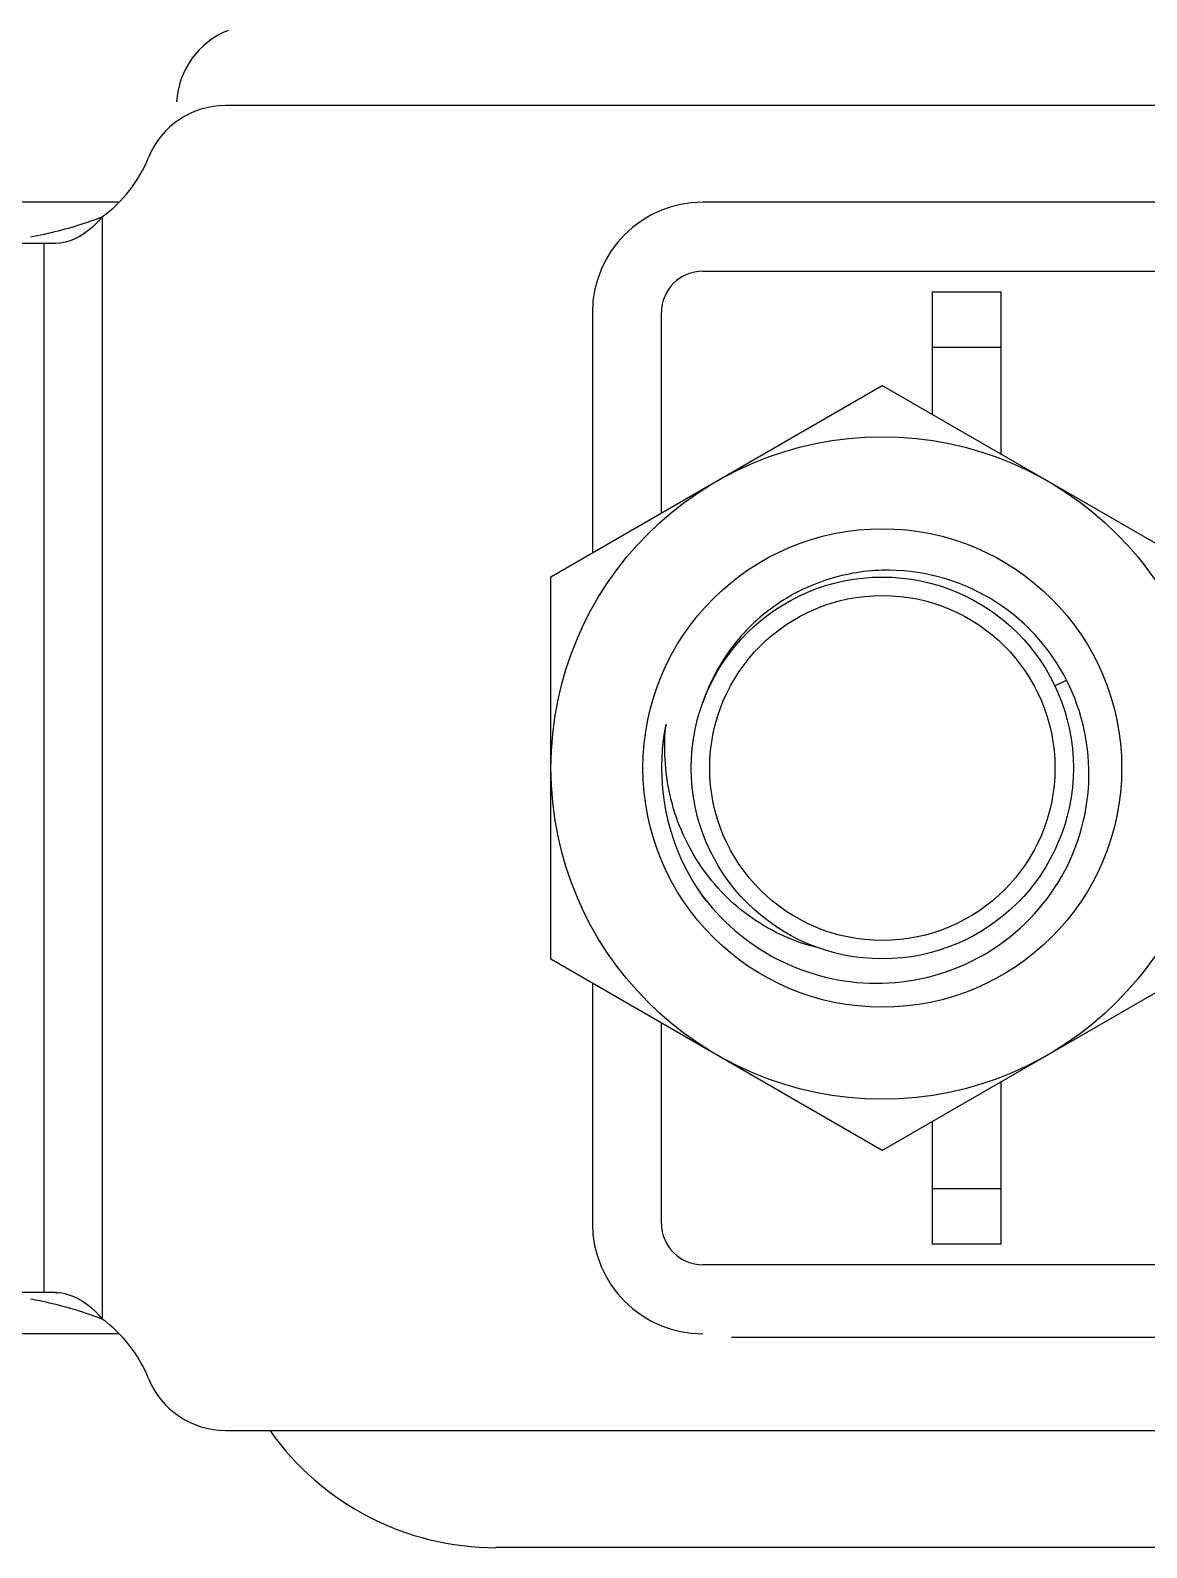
# Model space of a CAD drawing. Extents: x 27938 to 1507990, y 110129 to 923079.
# Drawn here: x 478253.7 to 478584.3, y 357961.8 to 358411.4 of the extents above; entities that cross this region are included whole.
import ezdxf

# ---------------------------------------------------------------- set-up
doc = ezdxf.new("R2010")
doc.units = 0
doc.header["$LTSCALE"] = 1000
doc.header["$MEASUREMENT"] = 0

msp = doc.modelspace()

# ---------------------------------------------------------------- linework, layer by layer
for p, q in [((478655.24, 358389.11), (478311.45, 358389.11)), ((478279.9, 358360.49), (478215, 358360.49)), ((479899.14, 358360.5), (478452.85, 358360.49)), ((478274.99, 358356.14), (478274.99, 358029.56)), ((478261.09, 358348.22), (477886.11, 358348.22)), ((478257.64, 358348.22), (478257.64, 358037.48)), ((478452.85, 358340.05), (478722.71, 358340.05)), ((478520.72, 358333.91), (478541.16, 358333.91)), ((478520.72, 358333.91), (478520.72, 358297.66)), ((478541.16, 358285.86), (478541.16, 358333.91)), ((478420.14, 358327.78), (478420.14, 358256.59)), ((478440.58, 358268.39), (478440.58, 358327.78)), ((478520.72, 358317.56), (478541.16, 358317.56)), ((478407.87, 358249.51), (478506, 358306.16)), ((478506, 358306.16), (478604.13, 358249.51)), ((478407.87, 358136.2), (478407.87, 358249.51)), ((478557.08, 358217.15), (478560.59, 358218.82)), ((478506, 358079.54), (478407.87, 358136.2)), ((478604.13, 358136.2), (478506, 358079.54)), ((478420.14, 358129.11), (478420.14, 358057.92)), ((478440.58, 358057.92), (478440.58, 358117.31)), ((478541.16, 358051.79), (478541.16, 358099.84)), ((478520.72, 358088.04), (478520.72, 358051.79)), ((478541.16, 358068.14), (478520.72, 358068.14)), ((478541.16, 358051.79), (478520.72, 358051.79)), ((478722.71, 358045.66), (478452.85, 358045.66)), ((478261.09, 358037.48), (477886.11, 358037.48)), ((478279.9, 358025.21), (478215, 358025.21)), ((479899.14, 358024.35), (478461.35, 358024.07)), ((478311.45, 357996.59), (478655.24, 357996.59)), ((478620.49, 357961.84), (478391.52, 357961.84))]:
    msp.add_line(p, q)
for radius in [98.13, 70.88, 56.57, 51.11]:
    msp.add_circle((478506, 358192.85), radius)
for centre, radius, start, end in [((478321.43, 358388.67), 24.53, 112.0243, 176.3478), ((478311.45, 358364.58), 24.53, 90, 157.9757), ((478250.81, 358389.11), 40.89, 306.2515, 337.9757), ((478452.85, 358327.78), 32.71, 90, 180), ((478452.85, 358327.78), 12.27, 90, 180), ((478506, 358192.85), 65.4, 168.5415, 213.5415), ((478506.13, 358192.84), 65.53, 169.9486, 175.033), ((478505.78, 358192.9), 65.17, 168.542, 169.9459), ((478506.41, 358199), 64.87, 173.9459, 174.8169), ((478505.94, 358192.81), 65.33, 213.5438, 216.97), ((478504.94, 358194.12), 65.24, 214.988, 217.5933), ((478452.85, 358057.92), 32.71, 180, 270), ((478452.85, 358057.92), 12.27, 180, 270), ((478250.81, 357996.59), 40.89, 22.0243, 53.7485), ((478311.45, 358021.12), 24.53, 202.0243, 270), ((478391.52, 358043.61), 81.78, 215.2532, 270)]:
    msp.add_arc(centre, radius, start, end)
for points, knots in [([(478274.99, 358356.14), (478273.32, 358355.47), (478266.38, 358352.94), (478259.19, 358351.14), (478253.68, 358350.15)], [0, 0, 0, 0, 0.242689, 1, 1, 1, 1]), ([(478274.99, 358356.14), (478274.06, 358355.03), (478270.36, 358351.16), (478265.06, 358348.22), (478261.09, 358348.22)], [0, 0, 0, 0, 0.266, 1, 1, 1, 1]), ([(478506, 358251.44), (478500.15, 358251.28), (478488.41, 358249.16), (478472.61, 358240.88), (478460.04, 358228.23), (478454.61, 358217.6), (478452.78, 358212.03)], [0, 0, 0, 0, 0.250031, 0.500036, 0.750022, 1, 1, 1, 1]), ([(478560.59, 358218.82), (478555.58, 358228.65), (478539.73, 358245.87), (478517.03, 358251.75), (478506, 358251.44)], [0, 0, 0, 0, 0.500108, 1, 1, 1, 1]), ([(478506, 358129.08), (478516.32, 358129.34), (478537.19, 358135.11), (478560.34, 358157.56), (478569.89, 358188.4), (478565.27, 358209.63), (478560.59, 358218.82)], [0, 0, 0, 0, 0.250101, 0.50014, 0.750107, 1, 1, 1, 1]), ([(478486.96, 358139.58), (478479.99, 358141.25), (478466.57, 358147.33), (478451.21, 358163.03), (478442.26, 358183.08), (478441.16, 358197.71), (478441.81, 358204.86)], [0, 0, 0, 0, 0.249708, 0.499636, 0.749734, 1, 1, 1, 1]), ([(478453.25, 358154.32), (478459.36, 358146.38), (478475.53, 358133.16), (478495.98, 358128.82), (478506, 358129.08)], [0, 0, 0, 0, 0.500072, 1, 1, 1, 1]), ([(478253.68, 358035.56), (478255.54, 358035.22), (478262.77, 358033.74), (478269.88, 358031.61), (478274.99, 358029.56)], [0, 0, 0, 0, 0.255037, 1, 1, 1, 1]), ([(478261.09, 358037.48), (478262.34, 358037.48), (478267.77, 358036.48), (478272.31, 358032.77), (478274.99, 358029.56)], [0, 0, 0, 0, 0.231026, 1, 1, 1, 1])]:
    msp.add_open_spline(points, degree=3, knots=knots)

doc.saveas('drawing.dxf')
